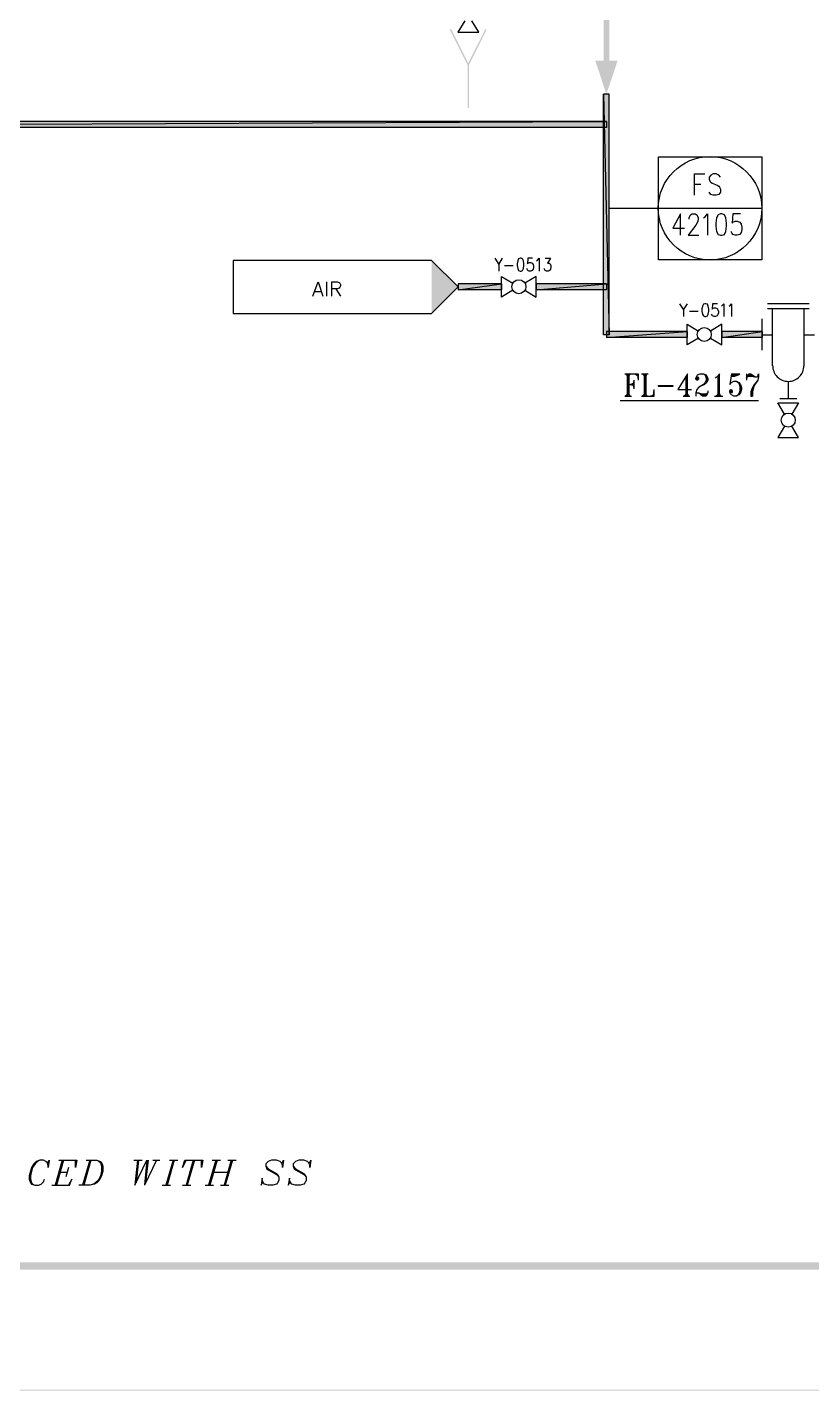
# Model space of a CAD drawing. Header units: inches. Extents: x 1 to 908, y 1 to 642.
# Drawn here: x 272.1 to 407.8, y 0.5 to 236.4 of the extents above; entities that cross this region are included whole.
import ezdxf

# ---------------------------------------------------------------- set-up
doc = ezdxf.new("R2010")
doc.units = ezdxf.units.IN
doc.header["$MEASUREMENT"] = 0
doc.layers.add('PDF_Geometry', color=7, linetype='Continuous')
doc.layers.add('PDF_Solid Fills', color=30, linetype='Continuous')

msp = doc.modelspace()

# ---------------------------------------------------------------- hatches: boundary and pattern name
at = {"layer": 'PDF_Solid Fills', "transparency": 33554559}
h = msp.add_hatch(color=7, dxfattribs=at)
h.paths.add_polyline_path([(886.53, 21.48), (886.53, 22.77), (21.7, 21.48)])
h.paths.add_polyline_path([(886.53, 22.77), (21.7, 21.48), (23, 22.77)])
h.paths.add_polyline_path([(21.7, 21.48), (23, 22.77), (21.7, 621.21)])
h.paths.add_polyline_path([(23, 22.77), (21.7, 621.21), (23, 619.92)])
h.paths.add_polyline_path([(21.7, 621.21), (23, 619.92), (887.18, 621.21)])
h.paths.add_polyline_path([(23, 619.92), (887.18, 621.21), (885.89, 619.92)])
h.paths.add_polyline_path([(887.18, 621.21), (885.89, 619.92), (887.18, 22.12)])
h.paths.add_polyline_path([(885.89, 619.92), (887.18, 22.12), (885.89, 22.12)])
h = msp.add_hatch(color=256, dxfattribs=at)
h.paths.add_polyline_path([(375.43, 255.51), (374.56, 255.99), (372.81, 250.94)])
h.paths.add_polyline_path([(374.56, 255.99), (372.81, 250.94), (371.81, 251.2)])
h.paths.add_polyline_path([(372.81, 250.94), (371.81, 251.2), (372.81, 230.17)])
h.paths.add_polyline_path([(371.81, 251.2), (372.81, 230.17), (371.81, 230.17)])
h = msp.add_hatch(color=7, dxfattribs=at)
h.paths.add_polyline_path([(351.62, 235.99), (351.39, 236.09), (348.41, 229.62)])
h.paths.add_polyline_path([(351.39, 236.09), (348.41, 229.62), (348.41, 230.17)])
h.paths.add_polyline_path([(348.41, 229.62), (348.41, 230.17), (345.21, 235.99)])
h.paths.add_polyline_path([(348.41, 230.17), (345.21, 235.99), (345.44, 236.09)])
h = msp.add_hatch(color=7, dxfattribs=at)
h.paths.add_polyline_path([(348.28, 222.4), (348.54, 222.4), (348.28, 229.91)])
h.paths.add_polyline_path([(348.54, 222.4), (348.28, 229.91), (348.54, 229.85)])
h.paths.add_polyline_path([(348.28, 229.91), (348.54, 229.85), (351.39, 236.09)])
h.paths.add_polyline_path([(348.54, 229.85), (351.39, 236.09), (351.62, 235.99)])
h = msp.add_hatch(color=256, dxfattribs=at)
h.paths.add_polyline_path([(372.81, 224.8), (371.81, 224.8), (372.81, 183.21)])
h.paths.add_polyline_path([(371.81, 224.8), (372.81, 183.21), (371.81, 183.21)])
h = msp.add_hatch(color=256, dxfattribs=at)
h.paths.add_polyline_path([(143.41, 220.07), (143.41, 219.07), (372.3, 220.07)])
h.paths.add_polyline_path([(143.41, 219.07), (372.3, 220.07), (372.3, 219.07)])
h = msp.add_hatch(color=256, dxfattribs=at)
h.paths.add_polyline_path([(346.67, 191.98), (346.67, 190.98), (354.17, 191.98)])
h.paths.add_polyline_path([(346.67, 190.98), (354.17, 191.98), (354.17, 190.98)])
h = msp.add_hatch(color=256, dxfattribs=at)
h.paths.add_polyline_path([(360.16, 191.98), (360.16, 190.98), (372.3, 191.98)])
h.paths.add_polyline_path([(360.16, 190.98), (372.3, 191.98), (372.3, 190.98)])
h = msp.add_hatch(color=256, dxfattribs=at)
h.paths.add_polyline_path([(372.3, 183.73), (372.3, 182.73), (386.28, 183.73)])
h.paths.add_polyline_path([(372.3, 182.73), (386.28, 183.73), (386.28, 182.73)])
h = msp.add_hatch(color=256, dxfattribs=at)
h.paths.add_polyline_path([(392.26, 183.73), (392.26, 182.73), (399.25, 183.73)])
h.paths.add_polyline_path([(392.26, 182.73), (399.25, 183.73), (399.25, 182.73)])
h = msp.add_hatch(color=7, dxfattribs=at)
h.paths.add_polyline_path([(907.93, 0.73), (0.96, 0.73), (908.12, 0.54)])
h.paths.add_polyline_path([(0.96, 0.73), (908.12, 0.54), (0.77, 0.54)])

# ---------------------------------------------------------------- linework, layer by layer
at = {"layer": 'PDF_Geometry', "lineweight": 25}
for points in [[(347.8, 237.48), (346.6, 235.51), (350.23, 235.51), (349.03, 237.48)], [(387.54, 207.32), (387.54, 211.01), (389.35, 211.01)], [(392.04, 210.46), (391.74, 210.82), (391.32, 211.01), (390.77, 211.01), (390.35, 210.82), (390.06, 210.46), (390.06, 210.11), (390.19, 209.78), (390.35, 209.59), (390.61, 209.43), (391.45, 209.07), (391.74, 208.88), (391.87, 208.71), (392.04, 208.36), (392.04, 207.84), (391.74, 207.48), (391.32, 207.32), (390.77, 207.32), (390.35, 207.48), (390.06, 207.84)], [(387.54, 209.23), (388.64, 209.23)], [(385.14, 200.4), (385.14, 204.09), (383.82, 201.63), (385.79, 201.63)], [(386.6, 203.21), (386.6, 203.41), (386.73, 203.73), (386.86, 203.92), (387.12, 204.09), (387.67, 204.09), (387.93, 203.92), (388.06, 203.73), (388.18, 203.41), (388.18, 203.05), (388.06, 202.69), (387.8, 202.14), (386.47, 200.4), (388.31, 200.4)], [(389.12, 203.41), (389.38, 203.57), (389.77, 204.09), (389.77, 200.4)], [(392.04, 204.09), (391.65, 203.92), (391.36, 203.41), (391.23, 202.5), (391.23, 201.98), (391.36, 201.08), (391.65, 200.56), (392.04, 200.4), (392.29, 200.4), (392.72, 200.56), (392.97, 201.08), (393.1, 201.98), (393.1, 202.5), (392.97, 203.41), (392.72, 203.92), (392.29, 204.09), (392.04, 204.09)], [(395.5, 204.09), (394.17, 204.09), (394.04, 202.5), (394.17, 202.69), (394.56, 202.86), (394.95, 202.86), (395.37, 202.69), (395.63, 202.34), (395.76, 201.79), (395.76, 201.43), (395.63, 200.91), (395.37, 200.56), (394.95, 200.4), (394.56, 200.4), (394.17, 200.56), (394.04, 200.72), (393.88, 201.08)], [(353.01, 196.42), (353.69, 195.35), (354.34, 196.42)], [(357.38, 196.42), (357.12, 196.32), (356.96, 196), (356.86, 195.48), (356.86, 195.15), (356.96, 194.64), (357.12, 194.31), (357.38, 194.22), (357.54, 194.22), (357.8, 194.31), (357.96, 194.64), (358.02, 195.15), (358.02, 195.48), (357.96, 196), (357.8, 196.32), (357.54, 196.42), (357.38, 196.42)], [(359.55, 196.42), (358.7, 196.42), (358.64, 195.48), (358.7, 195.58), (358.96, 195.67), (359.22, 195.67), (359.45, 195.58), (359.64, 195.35), (359.71, 195.06), (359.71, 194.83), (359.64, 194.54), (359.45, 194.31), (359.22, 194.22), (358.96, 194.22), (358.7, 194.31), (358.64, 194.41), (358.54, 194.64)], [(360.23, 196), (360.39, 196.09), (360.65, 196.42), (360.65, 194.22)], [(361.71, 196.42), (362.65, 196.42), (362.13, 195.58), (362.39, 195.58), (362.56, 195.48), (362.65, 195.35), (362.72, 195.06), (362.72, 194.83), (362.65, 194.54), (362.49, 194.31), (362.23, 194.22), (361.97, 194.22), (361.71, 194.31), (361.65, 194.41), (361.55, 194.64)], [(353.69, 195.35), (353.69, 194.22)], [(354.69, 195.15), (356.18, 195.15)], [(321.55, 189.85), (322.43, 192.34), (323.27, 189.85)], [(323.92, 189.85), (323.92, 192.34)], [(324.79, 189.85), (324.79, 192.34), (325.76, 192.34), (326.08, 192.24), (326.18, 192.11), (326.31, 191.89), (326.31, 191.63), (326.18, 191.4), (326.08, 191.27), (325.76, 191.14), (324.79, 191.14)], [(325.53, 191.14), (326.31, 189.85)], [(356.15, 190.88), (354.17, 189.69), (354.17, 193.28), (356.15, 192.11)], [(358.22, 190.88), (360.16, 189.69), (360.16, 193.28), (358.22, 192.11)], [(321.88, 190.69), (322.95, 190.69)], [(384.98, 188.55), (385.66, 187.52), (386.34, 188.55)], [(385.66, 187.52), (385.66, 186.35)], [(386.66, 187.29), (388.18, 187.29)], [(389.35, 188.55), (389.09, 188.46), (388.93, 188.13), (388.83, 187.61), (388.83, 187.29), (388.93, 186.77), (389.09, 186.45), (389.35, 186.35), (389.51, 186.35), (389.77, 186.45), (389.93, 186.77), (390.03, 187.29), (390.03, 187.61), (389.93, 188.13), (389.77, 188.46), (389.51, 188.55), (389.35, 188.55)], [(391.52, 188.55), (390.68, 188.55), (390.61, 187.61), (390.68, 187.71), (390.94, 187.84), (391.19, 187.84), (391.45, 187.71), (391.61, 187.52), (391.68, 187.19), (391.68, 187), (391.61, 186.68), (391.45, 186.45), (391.19, 186.35), (390.94, 186.35), (390.68, 186.45), (390.61, 186.58), (390.51, 186.77)], [(392.2, 188.13), (392.36, 188.26), (392.62, 188.55), (392.62, 186.35)], [(393.52, 188.13), (393.72, 188.26), (393.94, 188.55), (393.94, 186.35)], [(400.16, 188.62), (407.37, 188.62)], [(400.16, 187.71), (407.37, 187.71)], [(401.06, 177.81), (401.06, 187.71)], [(406.47, 187.71), (406.47, 177.81)], [(388.25, 182.6), (386.28, 181.43), (386.28, 185.03), (388.25, 183.83)], [(390.29, 182.6), (392.26, 181.43), (392.26, 185.03), (390.29, 183.83)], [(399.25, 180.53), (399.25, 185.93)], [(399.25, 183.21), (401.06, 183.21)], [(406.47, 183.21), (408.28, 183.21)], [(375.47, 176.45), (377.8, 176.45), (377.8, 175.35)], [(375.6, 176.45), (375.89, 176.26)], [(375.76, 176.45), (375.89, 176.06)], [(375.89, 176.45), (375.89, 172.6)], [(376.05, 176.26), (376.05, 172.79)], [(376.18, 176.45), (376.18, 172.6)], [(376.34, 176.45), (376.18, 176.06)], [(376.47, 176.45), (376.18, 176.26)], [(376.18, 174.61), (377.05, 174.61)], [(377.05, 174.8), (376.47, 174.61), (377.05, 174.41)], [(377.05, 174.96), (376.76, 174.61), (377.05, 174.25)], [(377.05, 175.35), (376.92, 174.61), (377.05, 173.86)], [(377.05, 176.45), (377.8, 176.26)], [(377.05, 175.35), (377.05, 173.86)], [(377.34, 176.45), (377.8, 176.06)], [(377.51, 176.45), (377.8, 175.9)], [(377.67, 176.45), (377.8, 175.35)], [(378.38, 176.45), (379.54, 176.45)], [(378.54, 176.45), (378.83, 176.26)], [(378.67, 176.45), (378.83, 176.06)], [(378.83, 176.45), (378.83, 172.6)], [(378.96, 176.26), (378.96, 172.79)], [(379.12, 176.45), (379.12, 172.6)], [(379.25, 176.45), (379.12, 176.06)], [(379.41, 176.45), (379.12, 176.26)], [(386.31, 172.6), (386.31, 176.45), (384.69, 173.7), (387.05, 173.7)], [(386.02, 175.9), (386.02, 172.6)], [(386.15, 176.06), (386.15, 172.79)], [(387.93, 175.9), (388.06, 175.9), (388.22, 175.71), (388.22, 175.51), (388.06, 175.35), (387.93, 175.35), (387.76, 175.51), (387.76, 175.71), (387.93, 176.06), (388.06, 176.26), (388.51, 176.45), (389.09, 176.45), (389.54, 176.26), (389.67, 176.06), (389.83, 175.71), (389.83, 175.35), (389.67, 174.96), (389.25, 174.61), (388.51, 174.25), (388.22, 174.06), (387.93, 173.7), (387.76, 173.15), (387.76, 172.6)], [(387.93, 175.71), (387.93, 175.51), (388.06, 175.51), (388.06, 175.71), (387.93, 175.71)], [(389.09, 176.45), (389.38, 176.26), (389.54, 175.71), (389.54, 175.35), (389.38, 174.96), (389.09, 174.61), (388.51, 174.25)], [(389.54, 176.06), (389.67, 175.71), (389.67, 175.35), (389.54, 174.96)], [(391.87, 172.6), (391.87, 176.45), (391.45, 175.9), (391.13, 175.71)], [(391.58, 176.06), (391.58, 172.6)], [(391.74, 176.06), (391.74, 172.79)], [(393.94, 176.45), (393.65, 174.61), (393.94, 174.96), (394.37, 175.16), (394.82, 175.16), (395.24, 174.96), (395.53, 174.61), (395.69, 174.06), (395.69, 173.7), (395.53, 173.15), (395.24, 172.79), (394.82, 172.6), (394.37, 172.6), (393.94, 172.79), (393.78, 172.96), (393.65, 173.34), (393.65, 173.51), (393.78, 173.7), (393.94, 173.7), (394.07, 173.51), (394.07, 173.34), (393.94, 173.15), (393.78, 173.15)], [(393.94, 176.45), (395.4, 176.45)], [(393.94, 176.06), (394.53, 176.06), (395.11, 176.26), (395.4, 176.45)], [(393.94, 176.26), (395.11, 176.26)], [(394.82, 175.16), (395.11, 174.96), (395.24, 174.8), (395.4, 174.25), (395.4, 173.51), (395.24, 172.96), (395.11, 172.79), (394.82, 172.6)], [(395.4, 174.61), (395.53, 174.25), (395.53, 173.51), (395.4, 173.15)], [(396.57, 176.45), (396.57, 175.35)], [(396.57, 175.71), (396.73, 176.06), (397.02, 176.45), (397.31, 176.45), (398.05, 175.9), (398.35, 175.9), (398.48, 176.06), (398.64, 176.45)], [(396.57, 175.71), (396.73, 175.9), (397.02, 176.06), (397.31, 176.06), (398.05, 175.9)], [(396.86, 176.06), (397.02, 176.26), (397.31, 176.26), (397.6, 176.06)], [(398.48, 175.35), (397.73, 174.41), (397.44, 173.86), (397.31, 173.34), (397.31, 172.6), (397.6, 172.6)], [(398.64, 176.45), (398.64, 175.9), (398.48, 175.35), (397.89, 174.41), (397.73, 174.06), (397.6, 173.34), (397.6, 172.6)], [(403.78, 175.12), (403.78, 175.12)], [(403.78, 172.15), (403.78, 175.12)], [(375.47, 172.6), (376.63, 172.6)], [(375.89, 172.79), (375.6, 172.6)], [(375.89, 172.96), (375.76, 172.6)], [(376.18, 172.96), (376.34, 172.6)], [(376.18, 172.79), (376.47, 172.6)], [(378.38, 172.6), (380.58, 172.6), (380.58, 173.7)], [(378.83, 172.79), (378.54, 172.6)], [(378.83, 172.96), (378.67, 172.6)], [(379.12, 172.96), (379.25, 172.6)], [(379.12, 172.79), (379.41, 172.6)], [(379.84, 172.6), (380.58, 172.79)], [(380.16, 172.6), (380.58, 172.96)], [(380.29, 172.6), (380.58, 173.15)], [(380.45, 172.6), (380.58, 173.7)], [(383.82, 174.25), (381.32, 174.25), (381.32, 174.41), (383.82, 174.41), (383.82, 174.25)], [(385.56, 172.6), (386.76, 172.6)], [(386.02, 172.79), (385.73, 172.6)], [(386.02, 172.96), (385.85, 172.6)], [(386.31, 172.96), (386.44, 172.6)], [(386.31, 172.79), (386.6, 172.6)], [(387.76, 172.96), (387.93, 173.15), (388.22, 173.15), (388.96, 172.96), (389.54, 172.96), (389.83, 173.15)], [(389.83, 173.51), (389.83, 173.15), (389.67, 172.79), (389.54, 172.6), (388.96, 172.6), (388.22, 173.15), (388.96, 172.79), (389.54, 172.79), (389.67, 172.96)], [(391, 172.6), (392.46, 172.6)], [(391.58, 172.79), (391.29, 172.6)], [(391.58, 172.96), (391.45, 172.6)], [(391.87, 172.96), (392.04, 172.6)], [(391.87, 172.79), (392.16, 172.6)], [(393.78, 173.51), (393.78, 173.34), (393.94, 173.34), (393.94, 173.51), (393.78, 173.51)], [(397.73, 174.25), (397.6, 173.86), (397.44, 173.34), (397.44, 172.6)], [(374.69, 171.82), (398.6, 171.82)], [(403.14, 169.46), (401.97, 171.43), (405.56, 171.43), (404.4, 169.46)], [(402.29, 172.15), (405.24, 172.15)], [(403.14, 167.39), (401.97, 165.45), (405.56, 165.45), (404.4, 167.39)], [(275.54, 39.99), (275.73, 39.99), (275.93, 40.41), (275.73, 39.15), (275.73, 39.57), (275.54, 39.99), (275.31, 40.18), (274.92, 40.41), (274.31, 40.41), (273.69, 40.18), (273.27, 39.76), (272.85, 39.15), (272.66, 38.53), (272.43, 37.72), (272.43, 37.11), (272.66, 36.49), (272.85, 36.27), (273.47, 36.07), (274.08, 36.07), (274.5, 36.27), (274.92, 36.69), (275.12, 37.11)], [(274.31, 40.41), (273.89, 40.18), (273.47, 39.76), (273.05, 39.15), (272.85, 38.53), (272.66, 37.72), (272.66, 37.11), (272.85, 36.49), (273.05, 36.27), (273.47, 36.07)], [(278.19, 40.41), (276.96, 36.07)], [(278.42, 40.41), (277.19, 36.07)], [(277.58, 40.41), (280.68, 40.41), (280.46, 39.15), (280.46, 40.41)], [(282.33, 40.41), (284.18, 40.41), (284.79, 40.18), (284.99, 39.99), (285.21, 39.37), (285.21, 38.53), (284.99, 37.72), (284.57, 36.88), (284.18, 36.49), (283.76, 36.27), (282.95, 36.07), (281.07, 36.07)], [(282.95, 40.41), (281.69, 36.07)], [(283.14, 40.41), (281.91, 36.07)], [(284.18, 40.41), (284.57, 40.18), (284.79, 39.99), (284.99, 39.37), (284.99, 38.53), (284.79, 37.72), (284.37, 36.88), (283.95, 36.49), (283.56, 36.27), (282.95, 36.07)], [(290.55, 40.41), (291.98, 40.41)], [(291.17, 40.41), (290.75, 36.07)], [(290.75, 36.07), (292.82, 40.41), (292.4, 36.07)], [(291.36, 40.41), (290.97, 36.49)], [(294.47, 40.41), (292.4, 36.07)], [(293.01, 40.41), (292.59, 36.49)], [(293.85, 40.41), (295.08, 40.41)], [(297.35, 40.41), (296.09, 36.07)], [(297.54, 40.41), (296.31, 36.07)], [(296.73, 40.41), (298.16, 40.41)], [(299.61, 40.41), (298.97, 39.15), (299.39, 40.41), (302.49, 40.41), (302.27, 39.15), (302.27, 40.41)], [(300.84, 40.41), (299.61, 36.07)], [(301.04, 40.41), (299.81, 36.07)], [(304.73, 40.41), (303.5, 36.07)], [(304.95, 40.41), (303.72, 36.07)], [(304.11, 40.41), (305.57, 40.41)], [(307.41, 40.41), (306.18, 36.07)], [(307.61, 40.41), (306.38, 36.07)], [(306.8, 40.41), (308.25, 40.41)], [(316.05, 39.99), (316.25, 39.99), (316.47, 40.41), (316.25, 39.15), (316.25, 39.57), (316.05, 39.99), (315.86, 40.18), (315.24, 40.41), (314.4, 40.41), (313.79, 40.18), (313.37, 39.76), (313.37, 39.37), (313.59, 38.95), (313.79, 38.76), (315.24, 37.92), (315.63, 37.53)], [(320.78, 39.99), (321, 39.99), (321.2, 40.41), (321, 39.15), (321, 39.57), (320.78, 39.99), (320.58, 40.18), (319.97, 40.41), (319.13, 40.41), (318.51, 40.18), (318.12, 39.76), (318.12, 39.37), (318.32, 38.95), (318.51, 38.76), (319.97, 37.92), (320.39, 37.53)], [(277.8, 38.34), (279.03, 38.34)], [(279.23, 39.15), (278.81, 37.53)], [(304.34, 38.34), (306.8, 38.34)], [(313.37, 39.37), (313.79, 38.95), (315.24, 38.14), (315.44, 37.92), (315.63, 37.53), (315.63, 36.88), (315.44, 36.49), (315.24, 36.27), (314.63, 36.07), (313.79, 36.07), (313.17, 36.27), (312.98, 36.49), (312.75, 36.88), (312.75, 37.3), (312.56, 36.07), (312.75, 36.49), (312.98, 36.49)], [(318.12, 39.37), (318.51, 38.95), (319.97, 38.14), (320.16, 37.92), (320.39, 37.53), (320.39, 36.88), (320.16, 36.49), (319.97, 36.27), (319.35, 36.07), (318.51, 36.07), (317.9, 36.27), (317.7, 36.49), (317.51, 36.88), (317.51, 37.3), (317.28, 36.07), (317.51, 36.49), (317.7, 36.49)], [(276.35, 36.07), (279.45, 36.07), (279.84, 37.11), (279.23, 36.07)], [(295.47, 36.07), (296.93, 36.07)], [(298.97, 36.07), (300.42, 36.07)], [(302.88, 36.07), (304.34, 36.07)], [(305.57, 36.07), (306.99, 36.07)]]:
    msp.add_lwpolyline(points, dxfattribs=at)
at = {"layer": 'PDF_Geometry', "color": 30, "lineweight": -3}
for points in [[(372.81, 224.8), (371.81, 224.8), (372.81, 183.21), (372.81, 224.8)], [(371.81, 224.8), (372.81, 183.21), (371.81, 183.21), (371.81, 224.8)], [(143.41, 220.07), (143.41, 219.07), (372.3, 220.07), (143.41, 220.07)], [(143.41, 219.07), (372.3, 220.07), (372.3, 219.07), (143.41, 219.07)], [(346.67, 191.98), (346.67, 190.98), (354.17, 191.98), (346.67, 191.98)], [(346.67, 190.98), (354.17, 191.98), (354.17, 190.98), (346.67, 190.98)], [(360.16, 191.98), (360.16, 190.98), (372.3, 191.98), (360.16, 191.98)], [(360.16, 190.98), (372.3, 191.98), (372.3, 190.98), (360.16, 190.98)], [(372.3, 183.73), (372.3, 182.73), (386.28, 183.73), (372.3, 183.73)], [(372.3, 182.73), (386.28, 183.73), (386.28, 182.73), (372.3, 182.73)], [(392.26, 183.73), (392.26, 182.73), (399.25, 183.73), (392.26, 183.73)], [(392.26, 182.73), (399.25, 183.73), (399.25, 182.73), (392.26, 182.73)]]:
    msp.add_lwpolyline(points, dxfattribs=at)
at = {"layer": 'PDF_Geometry', "color": 1, "lineweight": 25}
for points in [[(399.19, 213.99), (399.19, 196.13), (381.32, 196.13), (381.32, 213.99), (399.19, 213.99)], [(381.32, 205.06), (372.68, 205.06)], [(399.19, 205.06), (381.32, 205.06)]]:
    msp.add_lwpolyline(points, dxfattribs=at)
at = {"layer": 'PDF_Geometry', "color": 4, "lineweight": 25}
msp.add_lwpolyline([(346.67, 191.5), (342.07, 196.06), (307.77, 196.06), (307.77, 186.9), (342.07, 186.9), (346.67, 191.5)], dxfattribs=at)
at = {"layer": 'PDF_Geometry', "color": 1, "lineweight": 25}
msp.add_circle((390.24, 205.07), 8.95, dxfattribs=at)
at = {"layer": 'PDF_Geometry', "lineweight": 25}
for centre in [(357.17, 191.51), (389.24, 183.23), (403.77, 168.44)]:
    msp.add_circle(centre, 1.21, dxfattribs=at)
for start, end in [(179.9892, 270.0108), (269.9892, 0.0108)]:
    msp.add_arc((403.77, 177.83), 2.7, start, end, dxfattribs=at)
at = {"layer": 'PDF_Solid Fills', "color": 7, "transparency": 33554559}
msp.add_solid([(374.24, 230.59), (372.3, 224.8), (370.39, 230.59)], dxfattribs=at)
at = {"layer": 'PDF_Solid Fills', "color": 4, "transparency": 33554559}
msp.add_solid([(342.07, 196.06), (342.07, 186.9), (346.67, 191.5)], dxfattribs=at)

doc.saveas('drawing.dxf')
